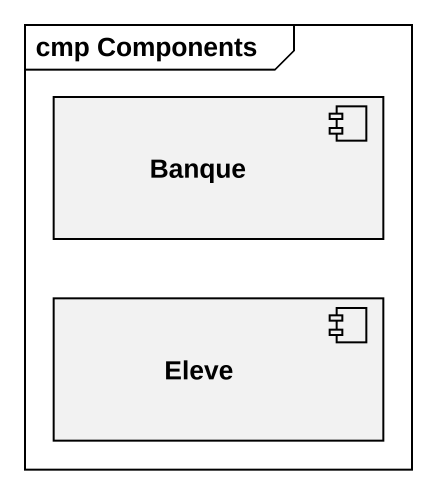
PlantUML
@startuml
mainframe cmp Components
component Banque
component Eleve
@enduml
